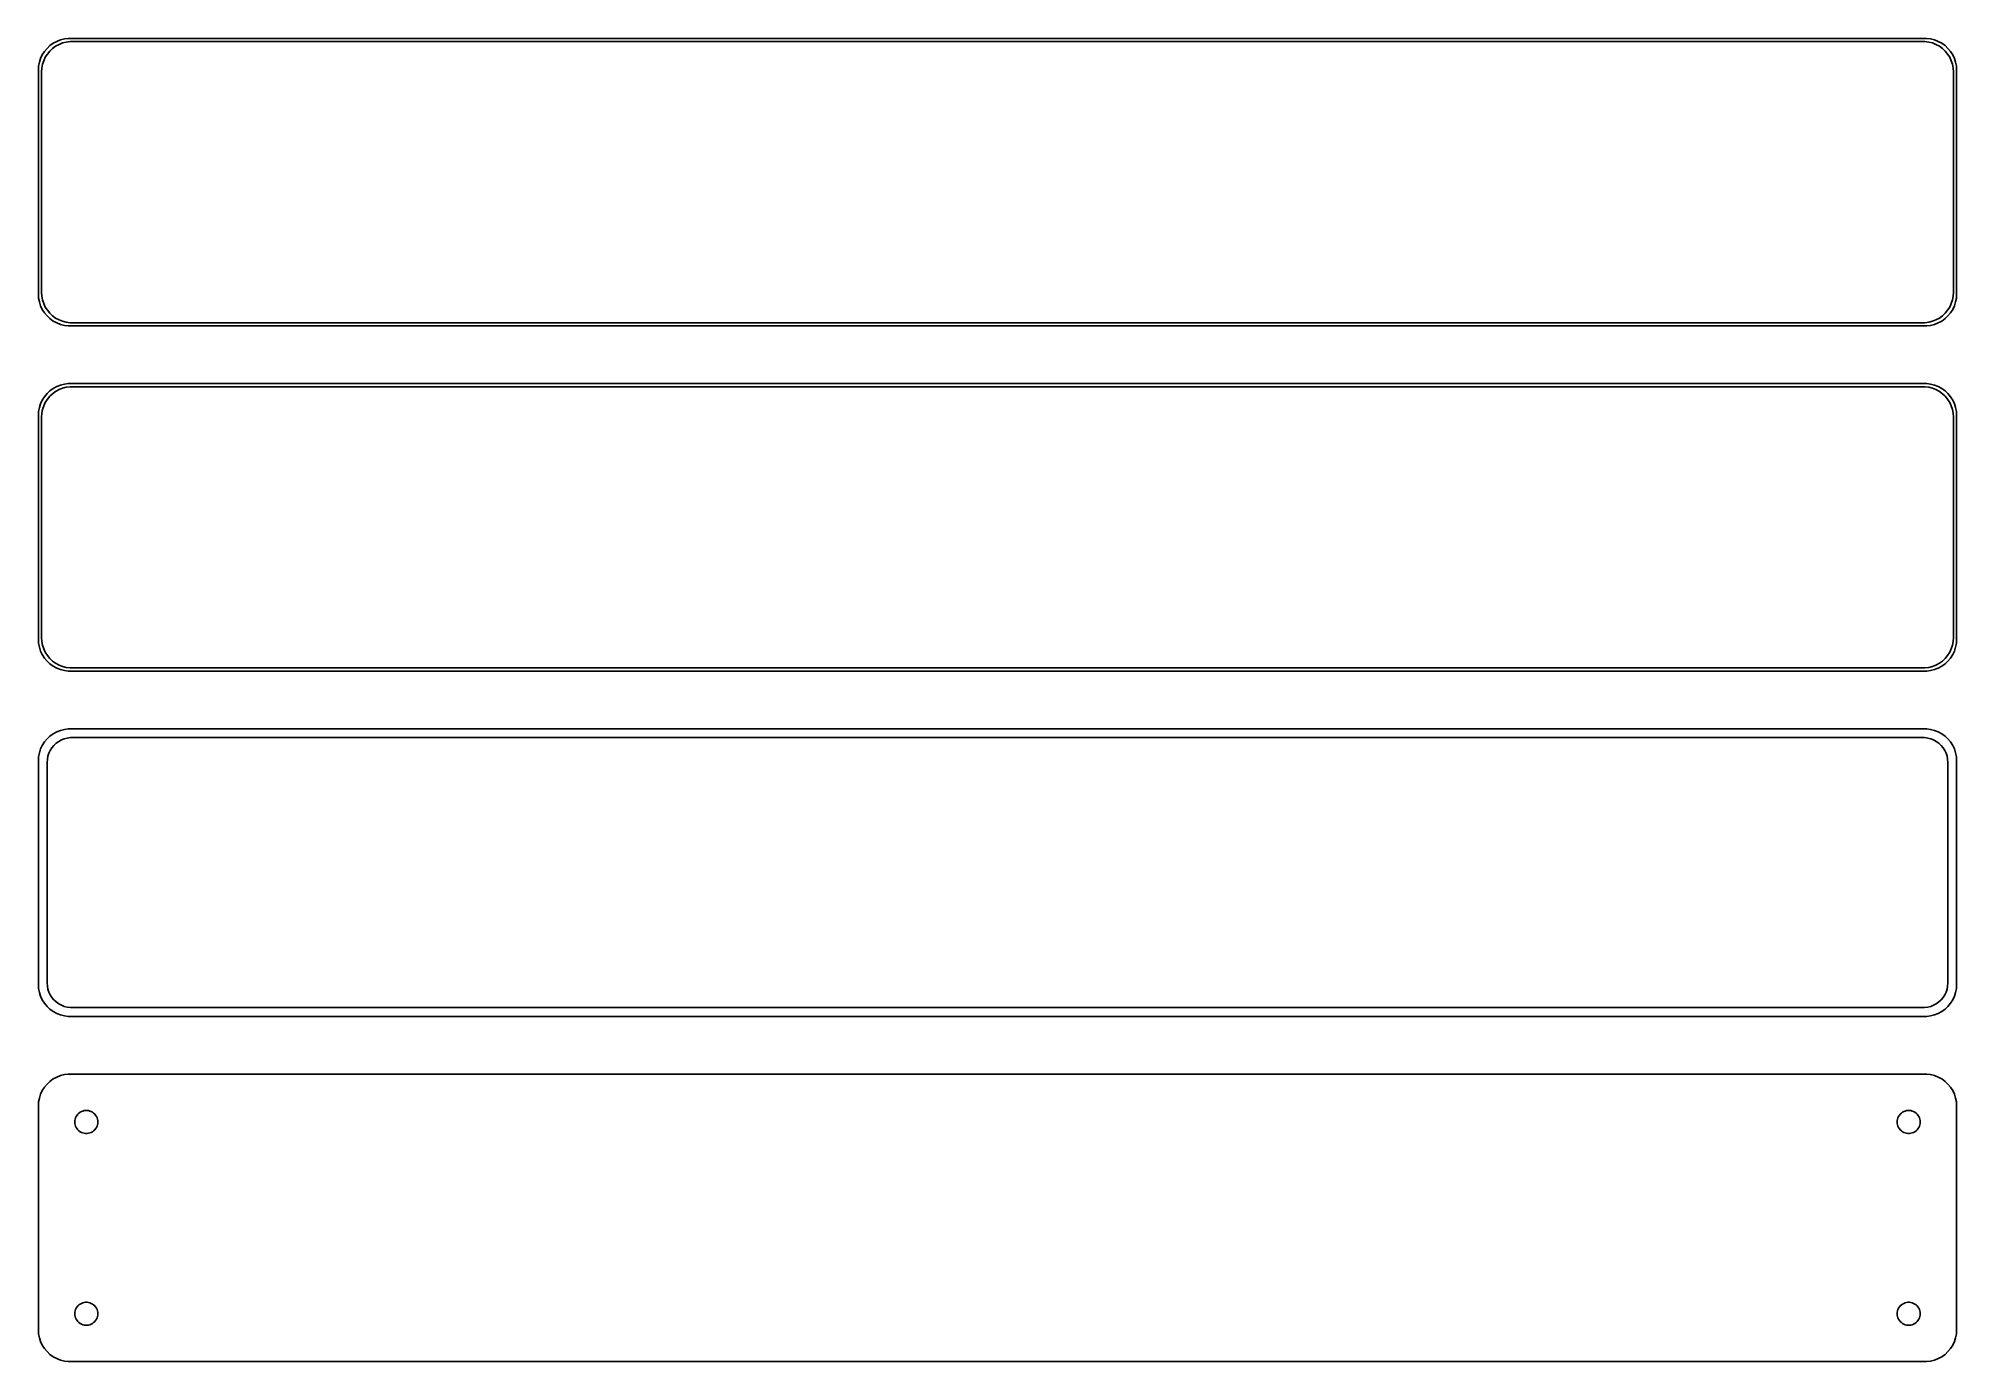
# Model space of a CAD drawing. Header units: metres. Extents: x -150 to 150, y 140 to 346.
import ezdxf

# ---------------------------------------------------------------- set-up
doc = ezdxf.new("R2010")
doc.units = ezdxf.units.M

msp = doc.modelspace()

# ---------------------------------------------------------------- linework, layer by layer
for p, q in [((-148.187, 345.353), (-148.645, 344.923)), ((-147.679, 345.722), (-148.187, 345.353)), ((-147.778, 344.91), (-147.295, 345.261)), ((-147.129, 346.024), (-147.679, 345.722)), ((-147.295, 345.261), (-146.772, 345.548)), ((-146.545, 346.255), (-147.129, 346.024)), ((-146.772, 345.548), (-146.218, 345.768)), ((-145.937, 346.411), (-146.545, 346.255)), ((-146.218, 345.768), (-145.64, 345.916)), ((-145.314, 346.49), (-145.937, 346.411)), ((-145.64, 345.916), (-145.048, 345.991)), ((145.314, 346.49), (-145.314, 346.49)), ((-145.048, 345.991), (145.048, 345.991)), ((145.048, 345.991), (145.64, 345.916)), ((145.937, 346.411), (145.314, 346.49)), ((145.64, 345.916), (146.218, 345.768)), ((146.545, 346.255), (145.937, 346.411)), ((146.218, 345.768), (146.772, 345.548)), ((147.129, 346.024), (146.545, 346.255)), ((146.772, 345.548), (147.295, 345.261)), ((147.679, 345.722), (147.129, 346.024)), ((147.295, 345.261), (147.778, 344.91)), ((148.187, 345.353), (147.679, 345.722)), ((148.645, 344.923), (148.187, 345.353)), ((-149.961, 342.127), (-150, 341.5)), ((-149.843, 342.743), (-149.961, 342.127)), ((-149.649, 343.341), (-149.843, 342.743)), ((-149.382, 343.909), (-149.649, 343.341)), ((-149.463, 341.845), (-149.351, 342.431)), ((-149.045, 344.439), (-149.382, 343.909)), ((-149.351, 342.431), (-149.166, 342.999)), ((-149.166, 342.999), (-148.912, 343.538)), ((-148.645, 344.923), (-149.045, 344.439)), ((-148.912, 343.538), (-148.593, 344.042)), ((-148.593, 344.042), (-148.213, 344.502)), ((-148.213, 344.502), (-147.778, 344.91)), ((147.778, 344.91), (148.213, 344.502)), ((148.213, 344.502), (148.593, 344.042)), ((148.593, 344.042), (148.912, 343.538)), ((149.045, 344.439), (148.645, 344.923)), ((148.912, 343.538), (149.166, 342.999)), ((149.382, 343.909), (149.045, 344.439)), ((149.166, 342.999), (149.351, 342.431)), ((149.351, 342.431), (149.463, 341.845)), ((149.649, 343.341), (149.382, 343.909)), ((149.843, 342.743), (149.649, 343.341)), ((149.961, 342.127), (149.843, 342.743)), ((150, 341.5), (149.961, 342.127)), ((-150, 341.5), (-150, 306.5)), ((-149.5, 341.25), (-149.463, 341.845)), ((-149.5, 306.75), (-149.5, 341.25)), ((149.463, 341.845), (149.5, 341.25)), ((149.5, 341.25), (149.5, 306.75)), ((150, 306.5), (150, 341.5)), ((-150, 306.5), (-149.961, 305.873)), ((-149.463, 306.155), (-149.5, 306.75)), ((-149.351, 305.569), (-149.463, 306.155)), ((149.463, 306.155), (149.351, 305.569)), ((149.5, 306.75), (149.463, 306.155)), ((149.961, 305.873), (150, 306.5)), ((-149.961, 305.873), (-149.843, 305.257)), ((-149.843, 305.257), (-149.649, 304.659)), ((-149.649, 304.659), (-149.382, 304.091)), ((-149.382, 304.091), (-149.045, 303.561)), ((-149.166, 305.001), (-149.351, 305.569)), ((-148.912, 304.462), (-149.166, 305.001)), ((-149.045, 303.561), (-148.645, 303.077)), ((-148.593, 303.958), (-148.912, 304.462)), ((-148.645, 303.077), (-148.187, 302.647)), ((-148.213, 303.498), (-148.593, 303.958)), ((-147.778, 303.09), (-148.213, 303.498)), ((-147.295, 302.739), (-147.778, 303.09)), ((147.778, 303.09), (147.295, 302.739)), ((148.213, 303.498), (147.778, 303.09)), ((148.187, 302.647), (148.645, 303.077)), ((148.593, 303.958), (148.213, 303.498)), ((148.912, 304.462), (148.593, 303.958)), ((148.645, 303.077), (149.045, 303.561)), ((149.166, 305.001), (148.912, 304.462)), ((149.045, 303.561), (149.382, 304.091)), ((149.351, 305.569), (149.166, 305.001)), ((149.382, 304.091), (149.649, 304.659)), ((149.649, 304.659), (149.843, 305.257)), ((149.843, 305.257), (149.961, 305.873)), ((-148.187, 302.647), (-147.679, 302.278)), ((-147.679, 302.278), (-147.129, 301.976)), ((-146.772, 302.452), (-147.295, 302.739)), ((-147.129, 301.976), (-146.545, 301.745)), ((-146.218, 302.232), (-146.772, 302.452)), ((-146.545, 301.745), (-145.937, 301.589)), ((-145.64, 302.084), (-146.218, 302.232)), ((-145.937, 301.589), (-145.314, 301.51)), ((-145.048, 302.009), (-145.64, 302.084)), ((-145.314, 301.51), (145.314, 301.51)), ((145.048, 302.009), (-145.048, 302.009)), ((145.64, 302.084), (145.048, 302.009)), ((145.314, 301.51), (145.937, 301.589)), ((146.218, 302.232), (145.64, 302.084)), ((145.937, 301.589), (146.545, 301.745)), ((146.772, 302.452), (146.218, 302.232)), ((146.545, 301.745), (147.129, 301.976)), ((147.295, 302.739), (146.772, 302.452)), ((147.129, 301.976), (147.679, 302.278)), ((147.679, 302.278), (148.187, 302.647)), ((-148.187, 291.353), (-148.645, 290.923)), ((-147.679, 291.722), (-148.187, 291.353)), ((-147.778, 290.91), (-147.295, 291.261)), ((-147.129, 292.024), (-147.679, 291.722)), ((-147.295, 291.261), (-146.772, 291.548)), ((-146.545, 292.255), (-147.129, 292.024)), ((-146.772, 291.548), (-146.218, 291.768)), ((-145.937, 292.411), (-146.545, 292.255)), ((-146.218, 291.768), (-145.64, 291.916)), ((-145.314, 292.49), (-145.937, 292.411)), ((-145.64, 291.916), (-145.048, 291.991)), ((145.314, 292.49), (-145.314, 292.49)), ((-145.048, 291.991), (145.048, 291.991)), ((145.048, 291.991), (145.64, 291.916)), ((145.937, 292.411), (145.314, 292.49)), ((145.64, 291.916), (146.218, 291.768)), ((146.545, 292.255), (145.937, 292.411)), ((146.218, 291.768), (146.772, 291.548)), ((147.129, 292.024), (146.545, 292.255)), ((146.772, 291.548), (147.295, 291.261)), ((147.679, 291.722), (147.129, 292.024)), ((147.295, 291.261), (147.778, 290.91)), ((148.187, 291.353), (147.679, 291.722)), ((148.645, 290.923), (148.187, 291.353)), ((-149.961, 288.127), (-150, 287.5)), ((-149.843, 288.743), (-149.961, 288.127)), ((-149.649, 289.341), (-149.843, 288.743)), ((-149.382, 289.909), (-149.649, 289.341)), ((-149.463, 287.845), (-149.351, 288.431)), ((-149.045, 290.439), (-149.382, 289.909)), ((-149.351, 288.431), (-149.166, 288.999)), ((-149.166, 288.999), (-148.912, 289.538)), ((-148.645, 290.923), (-149.045, 290.439)), ((-148.912, 289.538), (-148.593, 290.042)), ((-148.593, 290.042), (-148.213, 290.502)), ((-148.213, 290.502), (-147.778, 290.91)), ((147.778, 290.91), (148.213, 290.502)), ((148.213, 290.502), (148.593, 290.042)), ((148.593, 290.042), (148.912, 289.538)), ((149.045, 290.439), (148.645, 290.923)), ((148.912, 289.538), (149.166, 288.999)), ((149.382, 289.909), (149.045, 290.439)), ((149.166, 288.999), (149.351, 288.431)), ((149.351, 288.431), (149.463, 287.845)), ((149.649, 289.341), (149.382, 289.909)), ((149.843, 288.743), (149.649, 289.341)), ((149.961, 288.127), (149.843, 288.743)), ((150, 287.5), (149.961, 288.127)), ((-150, 287.5), (-150, 252.5)), ((-149.5, 287.25), (-149.463, 287.845)), ((-149.5, 252.75), (-149.5, 287.25)), ((149.463, 287.845), (149.5, 287.25)), ((149.5, 287.25), (149.5, 252.75)), ((150, 252.5), (150, 287.5)), ((-150, 252.5), (-149.961, 251.873)), ((-149.463, 252.155), (-149.5, 252.75)), ((-149.351, 251.569), (-149.463, 252.155)), ((149.463, 252.155), (149.351, 251.569)), ((149.5, 252.75), (149.463, 252.155)), ((149.961, 251.873), (150, 252.5)), ((-149.961, 251.873), (-149.843, 251.257)), ((-149.843, 251.257), (-149.649, 250.659)), ((-149.649, 250.659), (-149.382, 250.091)), ((-149.382, 250.091), (-149.045, 249.561)), ((-149.166, 251.001), (-149.351, 251.569)), ((-148.912, 250.462), (-149.166, 251.001)), ((-149.045, 249.561), (-148.645, 249.077)), ((-148.593, 249.958), (-148.912, 250.462)), ((-148.645, 249.077), (-148.187, 248.647)), ((-148.213, 249.498), (-148.593, 249.958)), ((-147.778, 249.09), (-148.213, 249.498)), ((-147.295, 248.739), (-147.778, 249.09)), ((147.778, 249.09), (147.295, 248.739)), ((148.213, 249.498), (147.778, 249.09)), ((148.187, 248.647), (148.645, 249.077)), ((148.593, 249.958), (148.213, 249.498)), ((148.912, 250.462), (148.593, 249.958)), ((148.645, 249.077), (149.045, 249.561)), ((149.166, 251.001), (148.912, 250.462)), ((149.045, 249.561), (149.382, 250.091)), ((149.351, 251.569), (149.166, 251.001)), ((149.382, 250.091), (149.649, 250.659)), ((149.649, 250.659), (149.843, 251.257)), ((149.843, 251.257), (149.961, 251.873)), ((-148.187, 248.647), (-147.679, 248.278)), ((-147.679, 248.278), (-147.129, 247.976)), ((-146.772, 248.452), (-147.295, 248.739)), ((-147.129, 247.976), (-146.545, 247.745)), ((-146.218, 248.232), (-146.772, 248.452)), ((-146.545, 247.745), (-145.937, 247.589)), ((-145.64, 248.084), (-146.218, 248.232)), ((-145.937, 247.589), (-145.314, 247.51)), ((-145.048, 248.009), (-145.64, 248.084)), ((-145.314, 247.51), (145.314, 247.51)), ((145.048, 248.009), (-145.048, 248.009)), ((145.64, 248.084), (145.048, 248.009)), ((145.314, 247.51), (145.937, 247.589)), ((146.218, 248.232), (145.64, 248.084)), ((145.937, 247.589), (146.545, 247.745)), ((146.772, 248.452), (146.218, 248.232)), ((146.545, 247.745), (147.129, 247.976)), ((147.295, 248.739), (146.772, 248.452)), ((147.129, 247.976), (147.679, 248.278)), ((147.679, 248.278), (148.187, 248.647)), ((-148.187, 237.353), (-148.645, 236.923)), ((-147.679, 237.722), (-148.187, 237.353)), ((-147.129, 238.024), (-147.679, 237.722)), ((-146.545, 238.255), (-147.129, 238.024)), ((-145.937, 238.411), (-146.545, 238.255)), ((-145.946, 236.93), (-145.475, 237.051)), ((-145.314, 238.49), (-145.937, 238.411)), ((-145.475, 237.051), (-144.993, 237.112)), ((145.314, 238.49), (-145.314, 238.49)), ((-144.993, 237.112), (144.993, 237.112)), ((144.993, 237.112), (145.475, 237.051)), ((145.937, 238.411), (145.314, 238.49)), ((145.475, 237.051), (145.946, 236.93)), ((146.545, 238.255), (145.937, 238.411)), ((147.129, 238.024), (146.545, 238.255)), ((147.679, 237.722), (147.129, 238.024)), ((148.187, 237.353), (147.679, 237.722)), ((148.645, 236.923), (148.187, 237.353)), ((-149.961, 234.127), (-150, 233.5)), ((-149.843, 234.743), (-149.961, 234.127)), ((-149.649, 235.341), (-149.843, 234.743)), ((-149.382, 235.909), (-149.649, 235.341)), ((-149.045, 236.439), (-149.382, 235.909)), ((-148.645, 236.923), (-149.045, 236.439)), ((-148.589, 233.735), (-148.498, 234.212)), ((-148.498, 234.212), (-148.348, 234.674)), ((-148.348, 234.674), (-148.141, 235.114)), ((-148.141, 235.114), (-147.88, 235.524)), ((-147.88, 235.524), (-147.571, 235.899)), ((-147.571, 235.899), (-147.216, 236.231)), ((-147.216, 236.231), (-146.823, 236.517)), ((-146.823, 236.517), (-146.398, 236.751)), ((-146.398, 236.751), (-145.946, 236.93)), ((145.946, 236.93), (146.398, 236.751)), ((146.398, 236.751), (146.823, 236.517)), ((146.823, 236.517), (147.216, 236.231)), ((147.216, 236.231), (147.571, 235.899)), ((147.571, 235.899), (147.88, 235.524)), ((147.88, 235.524), (148.141, 235.114)), ((148.141, 235.114), (148.348, 234.674)), ((148.348, 234.674), (148.498, 234.212)), ((148.498, 234.212), (148.589, 233.735)), ((149.045, 236.439), (148.645, 236.923)), ((149.382, 235.909), (149.045, 236.439)), ((149.649, 235.341), (149.382, 235.909)), ((149.843, 234.743), (149.649, 235.341)), ((149.961, 234.127), (149.843, 234.743)), ((150, 233.5), (149.961, 234.127)), ((-150, 233.5), (-150, 198.5)), ((-148.619, 233.25), (-148.589, 233.735)), ((-148.619, 198.75), (-148.619, 233.25)), ((148.589, 233.735), (148.619, 233.25)), ((148.619, 233.25), (148.619, 198.75)), ((150, 198.5), (150, 233.5)), ((-150, 198.5), (-149.961, 197.873)), ((-148.589, 198.265), (-148.619, 198.75)), ((-148.498, 197.788), (-148.589, 198.265)), ((148.589, 198.265), (148.498, 197.788)), ((148.619, 198.75), (148.589, 198.265)), ((149.961, 197.873), (150, 198.5)), ((-149.961, 197.873), (-149.843, 197.257)), ((-149.843, 197.257), (-149.649, 196.659)), ((-149.649, 196.659), (-149.382, 196.091)), ((-149.382, 196.091), (-149.045, 195.561)), ((-149.045, 195.561), (-148.645, 195.077)), ((-148.645, 195.077), (-148.187, 194.647)), ((-148.348, 197.326), (-148.498, 197.788)), ((-148.141, 196.886), (-148.348, 197.326)), ((-147.88, 196.476), (-148.141, 196.886)), ((-147.571, 196.101), (-147.88, 196.476)), ((-147.216, 195.769), (-147.571, 196.101)), ((-146.823, 195.483), (-147.216, 195.769)), ((-146.398, 195.249), (-146.823, 195.483)), ((-145.946, 195.07), (-146.398, 195.249)), ((-145.475, 194.949), (-145.946, 195.07)), ((145.946, 195.07), (145.475, 194.949)), ((146.398, 195.249), (145.946, 195.07)), ((146.823, 195.483), (146.398, 195.249)), ((147.216, 195.769), (146.823, 195.483)), ((147.571, 196.101), (147.216, 195.769)), ((147.88, 196.476), (147.571, 196.101)), ((148.141, 196.886), (147.88, 196.476)), ((148.348, 197.326), (148.141, 196.886)), ((148.187, 194.647), (148.645, 195.077)), ((148.498, 197.788), (148.348, 197.326)), ((148.645, 195.077), (149.045, 195.561)), ((149.045, 195.561), (149.382, 196.091)), ((149.382, 196.091), (149.649, 196.659)), ((149.649, 196.659), (149.843, 197.257)), ((149.843, 197.257), (149.961, 197.873)), ((-148.187, 194.647), (-147.679, 194.278)), ((-147.679, 194.278), (-147.129, 193.976)), ((-147.129, 193.976), (-146.545, 193.745)), ((-146.545, 193.745), (-145.937, 193.589)), ((-145.937, 193.589), (-145.314, 193.51)), ((-144.993, 194.888), (-145.475, 194.949)), ((-145.314, 193.51), (145.314, 193.51)), ((144.993, 194.888), (-144.993, 194.888)), ((145.475, 194.949), (144.993, 194.888)), ((145.314, 193.51), (145.937, 193.589)), ((145.937, 193.589), (146.545, 193.745)), ((146.545, 193.745), (147.129, 193.976)), ((147.129, 193.976), (147.679, 194.278)), ((147.679, 194.278), (148.187, 194.647)), ((-148.187, 183.353), (-148.645, 182.923)), ((-147.679, 183.722), (-148.187, 183.353)), ((-147.129, 184.024), (-147.679, 183.722)), ((-146.545, 184.255), (-147.129, 184.024)), ((-145.937, 184.411), (-146.545, 184.255)), ((-145.314, 184.49), (-145.937, 184.411)), ((145.314, 184.49), (-145.314, 184.49)), ((145.937, 184.411), (145.314, 184.49)), ((146.545, 184.255), (145.937, 184.411)), ((147.129, 184.024), (146.545, 184.255)), ((147.679, 183.722), (147.129, 184.024)), ((148.187, 183.353), (147.679, 183.722)), ((148.645, 182.923), (148.187, 183.353)), ((-149.961, 180.127), (-150, 179.5)), ((-149.843, 180.743), (-149.961, 180.127)), ((-149.649, 181.341), (-149.843, 180.743)), ((-149.382, 181.909), (-149.649, 181.341)), ((-149.045, 182.439), (-149.382, 181.909)), ((-148.645, 182.923), (-149.045, 182.439)), ((149.045, 182.439), (148.645, 182.923)), ((149.382, 181.909), (149.045, 182.439)), ((149.649, 181.341), (149.382, 181.909)), ((149.843, 180.743), (149.649, 181.341)), ((149.961, 180.127), (149.843, 180.743)), ((150, 179.5), (149.961, 180.127)), ((-150, 179.5), (-150, 144.5)), ((-144.3, 177), (-144.286, 177.226)), ((-144.286, 176.774), (-144.3, 177)), ((-144.286, 177.226), (-144.243, 177.448)), ((-144.243, 177.448), (-144.174, 177.663)), ((-144.174, 177.663), (-144.077, 177.867)), ((-144.077, 177.867), (-143.956, 178.058)), ((-143.956, 178.058), (-143.812, 178.232)), ((-143.812, 178.232), (-143.647, 178.387)), ((-143.647, 178.387), (-143.464, 178.52)), ((-143.464, 178.52), (-143.266, 178.629)), ((-143.266, 178.629), (-143.056, 178.712)), ((-143.056, 178.712), (-142.837, 178.768)), ((-142.837, 178.768), (-142.613, 178.796)), ((-142.613, 178.796), (-142.387, 178.796)), ((-142.387, 178.796), (-142.163, 178.768)), ((-142.163, 178.768), (-141.944, 178.712)), ((-141.944, 178.712), (-141.734, 178.629)), ((-141.734, 178.629), (-141.536, 178.52)), ((-141.536, 178.52), (-141.353, 178.387)), ((-141.353, 178.387), (-141.188, 178.232)), ((-141.188, 178.232), (-141.044, 178.058)), ((-141.044, 178.058), (-140.923, 177.867)), ((-140.923, 177.867), (-140.826, 177.663)), ((-140.826, 177.663), (-140.757, 177.448)), ((-140.757, 177.448), (-140.714, 177.226)), ((-140.714, 177.226), (-140.7, 177)), ((-140.7, 177), (-140.714, 176.774)), ((140.7, 177), (140.714, 177.226)), ((140.714, 176.774), (140.7, 177)), ((140.714, 177.226), (140.757, 177.448)), ((140.757, 177.448), (140.826, 177.663)), ((140.826, 177.663), (140.923, 177.867)), ((140.923, 177.867), (141.044, 178.058)), ((141.044, 178.058), (141.188, 178.232)), ((141.188, 178.232), (141.353, 178.387)), ((141.353, 178.387), (141.536, 178.52)), ((141.536, 178.52), (141.734, 178.629)), ((141.734, 178.629), (141.944, 178.712)), ((141.944, 178.712), (142.163, 178.768)), ((142.163, 178.768), (142.387, 178.796)), ((142.387, 178.796), (142.613, 178.796)), ((142.613, 178.796), (142.837, 178.768)), ((142.837, 178.768), (143.056, 178.712)), ((143.056, 178.712), (143.266, 178.629)), ((143.266, 178.629), (143.464, 178.52)), ((143.464, 178.52), (143.647, 178.387)), ((143.647, 178.387), (143.812, 178.232)), ((143.812, 178.232), (143.956, 178.058)), ((143.956, 178.058), (144.077, 177.867)), ((144.077, 177.867), (144.174, 177.663)), ((144.174, 177.663), (144.243, 177.448)), ((144.243, 177.448), (144.286, 177.226)), ((144.286, 177.226), (144.3, 177)), ((144.3, 177), (144.286, 176.774)), ((150, 144.5), (150, 179.5)), ((-144.243, 176.552), (-144.286, 176.774)), ((-144.174, 176.337), (-144.243, 176.552)), ((-144.077, 176.133), (-144.174, 176.337)), ((-143.956, 175.942), (-144.077, 176.133)), ((-143.812, 175.768), (-143.956, 175.942)), ((-143.647, 175.613), (-143.812, 175.768)), ((-143.464, 175.48), (-143.647, 175.613)), ((-143.266, 175.371), (-143.464, 175.48)), ((-143.056, 175.288), (-143.266, 175.371)), ((-142.837, 175.232), (-143.056, 175.288)), ((-142.613, 175.204), (-142.837, 175.232)), ((-142.387, 175.204), (-142.613, 175.204)), ((-142.163, 175.232), (-142.387, 175.204)), ((-141.944, 175.288), (-142.163, 175.232)), ((-141.734, 175.371), (-141.944, 175.288)), ((-141.536, 175.48), (-141.734, 175.371)), ((-141.353, 175.613), (-141.536, 175.48)), ((-141.188, 175.768), (-141.353, 175.613)), ((-141.044, 175.942), (-141.188, 175.768)), ((-140.923, 176.133), (-141.044, 175.942)), ((-140.826, 176.337), (-140.923, 176.133)), ((-140.757, 176.552), (-140.826, 176.337)), ((-140.714, 176.774), (-140.757, 176.552)), ((140.757, 176.552), (140.714, 176.774)), ((140.826, 176.337), (140.757, 176.552)), ((140.923, 176.133), (140.826, 176.337)), ((141.044, 175.942), (140.923, 176.133)), ((141.188, 175.768), (141.044, 175.942)), ((141.353, 175.613), (141.188, 175.768)), ((141.536, 175.48), (141.353, 175.613)), ((141.734, 175.371), (141.536, 175.48)), ((141.944, 175.288), (141.734, 175.371)), ((142.163, 175.232), (141.944, 175.288)), ((142.387, 175.204), (142.163, 175.232)), ((142.613, 175.204), (142.387, 175.204)), ((142.837, 175.232), (142.613, 175.204)), ((143.056, 175.288), (142.837, 175.232)), ((143.266, 175.371), (143.056, 175.288)), ((143.464, 175.48), (143.266, 175.371)), ((143.647, 175.613), (143.464, 175.48)), ((143.812, 175.768), (143.647, 175.613)), ((143.956, 175.942), (143.812, 175.768)), ((144.077, 176.133), (143.956, 175.942)), ((144.174, 176.337), (144.077, 176.133)), ((144.243, 176.552), (144.174, 176.337)), ((144.286, 176.774), (144.243, 176.552)), ((-144.3, 147), (-144.286, 147.226)), ((-144.286, 146.774), (-144.3, 147)), ((-144.286, 147.226), (-144.243, 147.448)), ((-144.243, 147.448), (-144.174, 147.663)), ((-144.174, 147.663), (-144.077, 147.867)), ((-144.077, 147.867), (-143.956, 148.058)), ((-143.956, 148.058), (-143.812, 148.232)), ((-143.812, 148.232), (-143.647, 148.387)), ((-143.647, 148.387), (-143.464, 148.52)), ((-143.464, 148.52), (-143.266, 148.629)), ((-143.266, 148.629), (-143.056, 148.712)), ((-143.056, 148.712), (-142.837, 148.768)), ((-142.837, 148.768), (-142.613, 148.796)), ((-142.613, 148.796), (-142.387, 148.796)), ((-142.387, 148.796), (-142.163, 148.768)), ((-142.163, 148.768), (-141.944, 148.712)), ((-141.944, 148.712), (-141.734, 148.629)), ((-141.734, 148.629), (-141.536, 148.52)), ((-141.536, 148.52), (-141.353, 148.387)), ((-141.353, 148.387), (-141.188, 148.232)), ((-141.188, 148.232), (-141.044, 148.058)), ((-141.044, 148.058), (-140.923, 147.867)), ((-140.923, 147.867), (-140.826, 147.663)), ((-140.826, 147.663), (-140.757, 147.448)), ((-140.757, 147.448), (-140.714, 147.226)), ((-140.714, 147.226), (-140.7, 147)), ((-140.7, 147), (-140.714, 146.774)), ((140.7, 147), (140.714, 147.226)), ((140.714, 146.774), (140.7, 147)), ((140.714, 147.226), (140.757, 147.448)), ((140.757, 147.448), (140.826, 147.663)), ((140.826, 147.663), (140.923, 147.867)), ((140.923, 147.867), (141.044, 148.058)), ((141.044, 148.058), (141.188, 148.232)), ((141.188, 148.232), (141.353, 148.387)), ((141.353, 148.387), (141.536, 148.52)), ((141.536, 148.52), (141.734, 148.629)), ((141.734, 148.629), (141.944, 148.712)), ((141.944, 148.712), (142.163, 148.768)), ((142.163, 148.768), (142.387, 148.796)), ((142.387, 148.796), (142.613, 148.796)), ((142.613, 148.796), (142.837, 148.768)), ((142.837, 148.768), (143.056, 148.712)), ((143.056, 148.712), (143.266, 148.629)), ((143.266, 148.629), (143.464, 148.52)), ((143.464, 148.52), (143.647, 148.387)), ((143.647, 148.387), (143.812, 148.232)), ((143.812, 148.232), (143.956, 148.058)), ((143.956, 148.058), (144.077, 147.867)), ((144.077, 147.867), (144.174, 147.663)), ((144.174, 147.663), (144.243, 147.448)), ((144.243, 147.448), (144.286, 147.226)), ((144.286, 147.226), (144.3, 147)), ((144.3, 147), (144.286, 146.774)), ((-150, 144.5), (-149.961, 143.873)), ((-144.243, 146.552), (-144.286, 146.774)), ((-144.174, 146.337), (-144.243, 146.552)), ((-144.077, 146.133), (-144.174, 146.337)), ((-143.956, 145.942), (-144.077, 146.133)), ((-143.812, 145.768), (-143.956, 145.942)), ((-143.647, 145.613), (-143.812, 145.768)), ((-143.464, 145.48), (-143.647, 145.613)), ((-143.266, 145.371), (-143.464, 145.48)), ((-143.056, 145.288), (-143.266, 145.371)), ((-142.837, 145.232), (-143.056, 145.288)), ((-142.613, 145.204), (-142.837, 145.232)), ((-142.387, 145.204), (-142.613, 145.204)), ((-142.163, 145.232), (-142.387, 145.204)), ((-141.944, 145.288), (-142.163, 145.232)), ((-141.734, 145.371), (-141.944, 145.288)), ((-141.536, 145.48), (-141.734, 145.371)), ((-141.353, 145.613), (-141.536, 145.48)), ((-141.188, 145.768), (-141.353, 145.613)), ((-141.044, 145.942), (-141.188, 145.768)), ((-140.923, 146.133), (-141.044, 145.942)), ((-140.826, 146.337), (-140.923, 146.133)), ((-140.757, 146.552), (-140.826, 146.337)), ((-140.714, 146.774), (-140.757, 146.552)), ((140.757, 146.552), (140.714, 146.774)), ((140.826, 146.337), (140.757, 146.552)), ((140.923, 146.133), (140.826, 146.337)), ((141.044, 145.942), (140.923, 146.133)), ((141.188, 145.768), (141.044, 145.942)), ((141.353, 145.613), (141.188, 145.768)), ((141.536, 145.48), (141.353, 145.613)), ((141.734, 145.371), (141.536, 145.48)), ((141.944, 145.288), (141.734, 145.371)), ((142.163, 145.232), (141.944, 145.288)), ((142.387, 145.204), (142.163, 145.232)), ((142.613, 145.204), (142.387, 145.204)), ((142.837, 145.232), (142.613, 145.204)), ((143.056, 145.288), (142.837, 145.232)), ((143.266, 145.371), (143.056, 145.288)), ((143.464, 145.48), (143.266, 145.371)), ((143.647, 145.613), (143.464, 145.48)), ((143.812, 145.768), (143.647, 145.613)), ((143.956, 145.942), (143.812, 145.768)), ((144.077, 146.133), (143.956, 145.942)), ((144.174, 146.337), (144.077, 146.133)), ((144.243, 146.552), (144.174, 146.337)), ((144.286, 146.774), (144.243, 146.552)), ((149.961, 143.873), (150, 144.5)), ((-149.961, 143.873), (-149.843, 143.257)), ((-149.843, 143.257), (-149.649, 142.659)), ((-149.649, 142.659), (-149.382, 142.091)), ((-149.382, 142.091), (-149.045, 141.561)), ((-149.045, 141.561), (-148.645, 141.077)), ((-148.645, 141.077), (-148.187, 140.647)), ((148.187, 140.647), (148.645, 141.077)), ((148.645, 141.077), (149.045, 141.561)), ((149.045, 141.561), (149.382, 142.091)), ((149.382, 142.091), (149.649, 142.659)), ((149.649, 142.659), (149.843, 143.257)), ((149.843, 143.257), (149.961, 143.873)), ((-148.187, 140.647), (-147.679, 140.278)), ((-147.679, 140.278), (-147.129, 139.976)), ((-147.129, 139.976), (-146.545, 139.745)), ((-146.545, 139.745), (-145.937, 139.589)), ((-145.937, 139.589), (-145.314, 139.51)), ((-145.314, 139.51), (145.314, 139.51)), ((145.314, 139.51), (145.937, 139.589)), ((145.937, 139.589), (146.545, 139.745)), ((146.545, 139.745), (147.129, 139.976)), ((147.129, 139.976), (147.679, 140.278)), ((147.679, 140.278), (148.187, 140.647))]:
    msp.add_line(p, q)

doc.saveas('drawing.dxf')
